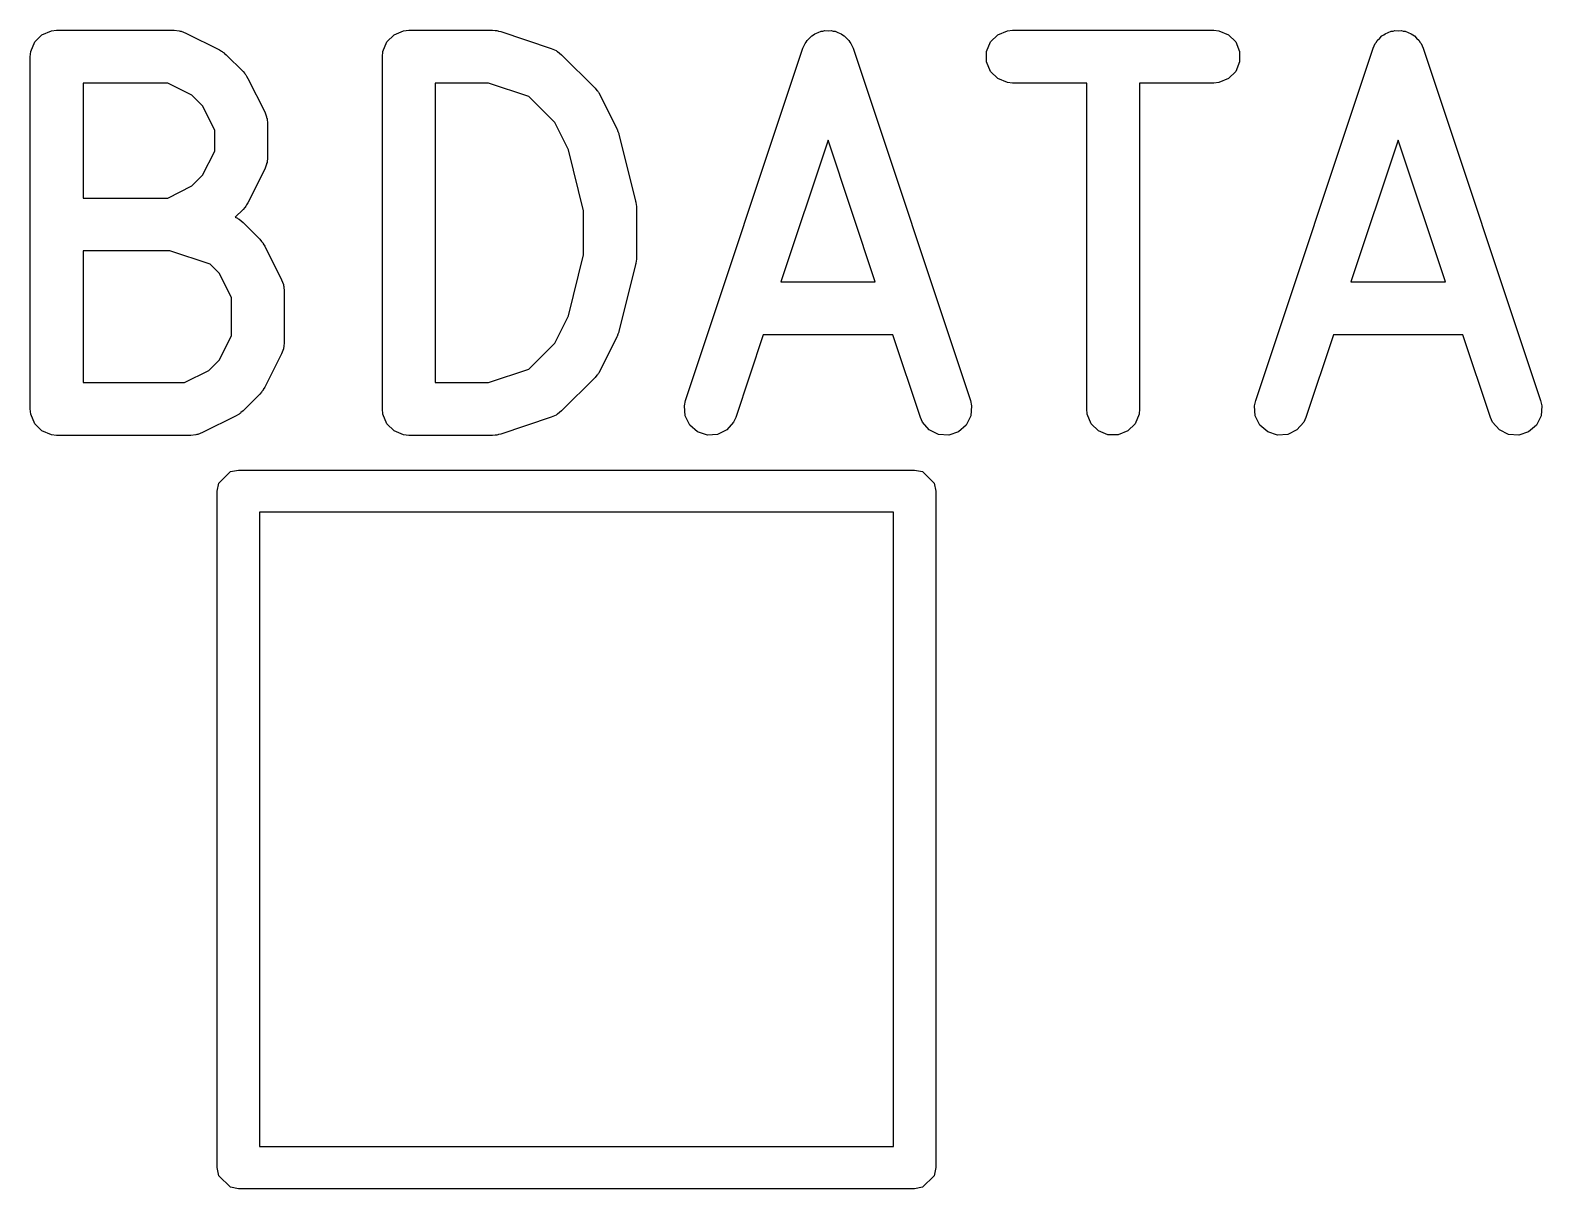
# Model space of a CAD drawing. Extents: x 19.8 to 98.9, y -129.1 to -67.1.
# Drawn here: x 35.699 to 39.991, y -96.27 to -92.982 of the extents above; entities that cross this region are included whole.
import ezdxf

# ---------------------------------------------------------------- set-up
doc = ezdxf.new("R2010")
doc.units = 0
doc.layers.add('BLACK', color=7, linetype='CONTINUOUS')

msp = doc.modelspace()

# ---------------------------------------------------------------- linework, layer by layer
at = {"layer": 'BLACK', "linetype": 'CONTINUOUS'}
for p, q in [((35.711449, -93.015151), (35.732141, -92.994459)), ((35.732141, -92.994459), (35.759177, -92.98326)), ((35.759177, -92.98326), (35.773809, -92.981819)), ((35.773809, -92.981819), (36.107142, -92.981819)), ((36.107142, -92.981819), (36.121774, -92.98326)), ((36.121774, -92.98326), (36.124263, -92.984291)), ((36.124263, -92.984291), (36.126951, -92.984482)), ((36.126951, -92.984482), (36.140683, -92.989737)), ((36.140683, -92.989737), (36.235921, -93.037356)), ((36.711449, -93.015151), (36.732141, -92.994459)), ((36.732141, -92.994459), (36.759177, -92.98326)), ((36.759177, -92.98326), (36.773809, -92.981819)), ((36.773809, -92.981819), (37.011904, -92.981819)), ((37.011904, -92.981819), (37.019309, -92.982548)), ((37.019309, -92.982548), (37.021284, -92.982408)), ((37.021284, -92.982408), (37.023881, -92.982998)), ((37.023881, -92.982998), (37.026536, -92.98326)), ((37.026536, -92.98326), (37.028367, -92.984018)), ((37.028367, -92.984018), (37.035621, -92.985668)), ((37.035621, -92.985668), (37.178478, -93.033287)), ((37.902638, -93.015629), (37.905035, -93.010836)), ((37.905035, -93.010836), (37.912143, -93.00467)), ((37.912143, -93.00467), (37.918302, -92.99757)), ((37.918302, -92.99757), (37.923091, -92.995175)), ((37.923091, -92.995175), (37.927142, -92.991662)), ((37.927142, -92.991662), (37.936067, -92.988687)), ((37.936067, -92.988687), (37.944475, -92.984483)), ((37.944475, -92.984483), (37.949819, -92.984103)), ((37.949819, -92.984103), (37.954905, -92.982408)), ((37.954905, -92.982408), (37.964285, -92.983074)), ((37.964285, -92.983074), (37.973665, -92.982408)), ((37.973665, -92.982408), (37.97875, -92.984103)), ((37.97875, -92.984103), (37.984095, -92.984483)), ((37.984095, -92.984483), (37.992505, -92.988688)), ((37.992505, -92.988688), (38.001427, -92.991662)), ((38.001427, -92.991662), (38.005474, -92.995172)), ((38.005474, -92.995172), (38.010268, -92.997569)), ((38.010268, -92.997569), (38.016431, -93.004674)), ((38.016431, -93.004674), (38.023535, -93.010836)), ((38.023535, -93.010836), (38.02593, -93.015627)), ((38.425735, -93.015151), (38.446427, -92.994459)), ((38.446427, -92.994459), (38.473463, -92.98326)), ((38.473463, -92.98326), (38.488095, -92.981819)), ((38.488095, -92.981819), (39.059523, -92.981819)), ((39.059523, -92.981819), (39.074155, -92.98326)), ((39.074155, -92.98326), (39.101191, -92.994459)), ((39.101191, -92.994459), (39.121883, -93.015151)), ((39.521686, -93.015629), (39.524083, -93.010836)), ((39.524083, -93.010836), (39.531191, -93.00467)), ((39.531191, -93.00467), (39.53735, -92.99757)), ((39.53735, -92.99757), (39.542139, -92.995175)), ((39.542139, -92.995175), (39.54619, -92.991662)), ((39.54619, -92.991662), (39.555115, -92.988687)), ((39.555115, -92.988687), (39.563523, -92.984483)), ((39.563523, -92.984483), (39.568867, -92.984103)), ((39.568867, -92.984103), (39.573953, -92.982408)), ((39.573953, -92.982408), (39.583333, -92.983074)), ((39.583333, -92.983074), (39.592713, -92.982408)), ((39.592713, -92.982408), (39.597798, -92.984103)), ((39.597798, -92.984103), (39.603143, -92.984483)), ((39.603143, -92.984483), (39.611553, -92.988688)), ((39.611553, -92.988688), (39.620475, -92.991662)), ((39.620475, -92.991662), (39.624522, -92.995172)), ((39.624522, -92.995172), (39.629316, -92.997569)), ((39.629316, -92.997569), (39.635479, -93.004674)), ((39.635479, -93.004674), (39.642583, -93.010836)), ((39.642583, -93.010836), (39.644978, -93.015627)), ((35.698809, -93.056819), (35.70025, -93.042187)), ((35.70025, -93.042187), (35.711449, -93.015151)), ((36.235921, -93.037356), (36.24222, -93.04132)), ((36.24222, -93.04132), (36.244048, -93.042078)), ((36.244048, -93.042078), (36.246104, -93.043766)), ((36.246104, -93.043766), (36.248364, -93.045188)), ((36.248364, -93.045188), (36.249663, -93.046686)), ((36.249663, -93.046686), (36.255413, -93.051405)), ((36.255413, -93.051405), (36.303032, -93.099024)), ((36.698809, -93.056819), (36.70025, -93.042187)), ((36.70025, -93.042187), (36.711449, -93.015151)), ((37.178478, -93.033287), (37.191903, -93.039281)), ((37.191903, -93.039281), (37.193938, -93.041046)), ((37.193938, -93.041046), (37.196429, -93.042078)), ((37.196429, -93.042078), (37.207794, -93.051405)), ((37.207794, -93.051405), (37.303032, -93.146643)), ((37.559801, -94.033102), (37.893134, -93.033102)), ((37.893134, -93.033102), (37.899128, -93.019677)), ((37.899128, -93.019677), (37.902638, -93.015629)), ((38.02593, -93.015627), (38.029442, -93.019676)), ((38.029442, -93.019676), (38.035436, -93.033102)), ((38.035436, -93.033102), (38.368769, -94.033102)), ((38.414536, -93.042187), (38.425735, -93.015151)), ((38.414536, -93.071451), (38.414536, -93.042187)), ((39.121883, -93.015151), (39.133082, -93.042187)), ((39.133082, -93.042187), (39.133082, -93.071451)), ((39.178849, -94.033102), (39.512182, -93.033102)), ((39.512182, -93.033102), (39.518176, -93.019677)), ((39.518176, -93.019677), (39.521686, -93.015629)), ((39.644978, -93.015627), (39.64849, -93.019676)), ((39.64849, -93.019676), (39.654484, -93.033102)), ((39.654484, -93.033102), (39.987817, -94.033102)), ((35.698809, -94.056819), (35.698809, -93.056819)), ((36.303032, -93.099024), (36.30775, -93.104773)), ((36.698809, -94.056819), (36.698809, -93.056819)), ((38.425735, -93.098487), (38.414536, -93.071451)), ((38.446427, -93.119179), (38.425735, -93.098487)), ((39.121883, -93.098487), (39.101191, -93.119179)), ((39.133082, -93.071451), (39.121883, -93.098487)), ((36.089437, -93.131819), (35.848809, -93.131819)), ((35.848809, -93.131819), (35.848809, -93.458009)), ((36.157953, -93.166077), (36.089437, -93.131819)), ((36.30775, -93.104773), (36.309249, -93.106073)), ((36.309249, -93.106073), (36.31067, -93.108332)), ((36.31067, -93.108332), (36.312359, -93.110389)), ((36.312359, -93.110389), (36.313116, -93.112216)), ((36.313116, -93.112216), (36.317081, -93.118516)), ((36.317081, -93.118516), (36.3647, -93.213754)), ((36.999734, -93.131819), (36.848809, -93.131819)), ((36.848809, -93.131819), (36.848809, -93.981819)), ((37.114247, -93.16999), (36.999734, -93.131819)), ((38.473463, -93.130378), (38.446427, -93.119179)), ((38.488095, -93.131819), (38.473463, -93.130378)), ((38.698809, -93.131819), (38.488095, -93.131819)), ((38.698809, -94.056819), (38.698809, -93.131819)), ((39.059523, -93.131819), (38.848809, -93.131819)), ((38.848809, -93.131819), (38.848809, -94.056819)), ((39.074155, -93.130378), (39.059523, -93.131819)), ((39.101191, -93.119179), (39.074155, -93.130378)), ((36.18836, -93.196484), (36.157953, -93.166077)), ((37.18836, -93.244103), (37.114247, -93.16999)), ((37.303032, -93.146643), (37.307752, -93.152393)), ((37.307752, -93.152393), (37.309249, -93.153692)), ((37.309249, -93.153692), (37.310668, -93.155946)), ((37.310668, -93.155946), (37.31236, -93.158008)), ((37.31236, -93.158008), (37.313118, -93.15984)), ((37.313118, -93.15984), (37.317081, -93.166135)), ((37.317081, -93.166135), (37.3647, -93.261373)), ((36.222618, -93.265), (36.18836, -93.196484)), ((36.3647, -93.213754), (36.369955, -93.227485)), ((36.369955, -93.227485), (36.370146, -93.230174)), ((36.222618, -93.324828), (36.222618, -93.265)), ((36.370146, -93.230174), (36.371177, -93.232663)), ((36.371177, -93.232663), (36.372618, -93.247295)), ((36.372618, -93.247295), (36.372618, -93.342533)), ((37.226853, -93.32109), (37.18836, -93.244103)), ((37.3647, -93.261373), (37.365109, -93.262442)), ((37.365109, -93.262442), (37.365432, -93.262878)), ((37.365432, -93.262878), (37.367624, -93.269014)), ((37.367624, -93.269014), (37.369955, -93.275104)), ((37.369955, -93.275104), (37.369993, -93.275644)), ((37.369993, -93.275644), (37.370379, -93.276724)), ((37.370379, -93.276724), (37.417998, -93.4672)), ((37.964285, -93.293989), (37.830247, -93.696104)), ((38.098323, -93.696104), (37.964285, -93.293989)), ((39.583333, -93.293989), (39.449295, -93.696104)), ((39.717371, -93.696104), (39.583333, -93.293989)), ((36.18836, -93.393344), (36.222618, -93.324828)), ((36.372618, -93.342533), (36.371177, -93.357165)), ((37.270237, -93.494624), (37.226853, -93.32109)), ((36.157953, -93.423751), (36.18836, -93.393344)), ((36.3647, -93.376074), (36.317081, -93.471312)), ((36.369955, -93.362343), (36.3647, -93.376074)), ((36.370146, -93.359653), (36.369955, -93.362343)), ((36.371177, -93.357165), (36.370146, -93.359653)), ((36.089437, -93.458009), (36.157953, -93.423751)), ((35.848809, -93.458009), (36.089437, -93.458009)), ((36.30775, -93.485054), (36.303032, -93.490804)), ((36.309249, -93.483755), (36.30775, -93.485054)), ((36.31067, -93.481495), (36.309249, -93.483755)), ((36.312359, -93.479439), (36.31067, -93.481495)), ((36.313116, -93.477611), (36.312359, -93.479439)), ((36.317081, -93.471312), (36.313116, -93.477611)), ((37.417998, -93.4672), (37.418373, -93.469736)), ((37.418373, -93.469736), (37.418796, -93.470758)), ((37.418796, -93.470758), (37.419338, -93.47627)), ((37.419338, -93.47627), (37.420148, -93.481744)), ((37.420148, -93.481744), (37.419985, -93.482836)), ((37.419985, -93.482836), (37.420237, -93.48539)), ((37.420237, -93.48539), (37.420237, -93.628247)), ((36.303032, -93.490804), (36.281073, -93.512762)), ((36.281073, -93.512762), (36.287141, -93.515471)), ((36.287141, -93.515471), (36.289176, -93.517236)), ((36.289176, -93.517236), (36.291667, -93.518268)), ((36.291667, -93.518268), (36.303032, -93.527595)), ((36.303032, -93.527595), (36.350651, -93.575214)), ((37.270237, -93.619013), (37.270237, -93.494624)), ((36.094972, -93.608009), (35.848809, -93.608009)), ((35.848809, -93.608009), (35.848809, -93.981819)), ((36.209485, -93.64618), (36.094972, -93.608009)), ((36.350651, -93.575214), (36.355369, -93.580963)), ((36.355369, -93.580963), (36.356868, -93.582263)), ((36.356868, -93.582263), (36.358289, -93.584522)), ((36.358289, -93.584522), (36.359978, -93.586579)), ((36.359978, -93.586579), (36.360735, -93.588406)), ((36.360735, -93.588406), (36.3647, -93.594706)), ((36.3647, -93.594706), (36.412319, -93.689944)), ((36.235979, -93.672674), (36.209485, -93.64618)), ((37.226853, -93.792547), (37.270237, -93.619013)), ((37.417998, -93.646437), (37.370379, -93.836913)), ((37.418373, -93.6439), (37.417998, -93.646437)), ((37.418796, -93.642879), (37.418373, -93.6439)), ((37.419338, -93.637366), (37.418796, -93.642879)), ((37.420148, -93.631893), (37.419338, -93.637366)), ((37.420237, -93.628247), (37.419985, -93.6308)), ((37.419985, -93.6308), (37.420148, -93.631893)), ((36.270237, -93.74119), (36.235979, -93.672674)), ((36.412319, -93.689944), (36.417574, -93.703675)), ((37.830247, -93.696104), (38.098323, -93.696104)), ((39.449295, -93.696104), (39.717371, -93.696104)), ((36.270237, -93.848637), (36.270237, -93.74119)), ((36.417574, -93.703675), (36.417765, -93.706364)), ((36.417765, -93.706364), (36.418796, -93.708853)), ((36.418796, -93.708853), (36.420237, -93.723485)), ((36.420237, -93.723485), (36.420237, -93.866342)), ((37.188359, -93.869534), (37.226853, -93.792547)), ((36.235978, -93.917153), (36.270237, -93.848637)), ((36.420237, -93.866342), (36.418796, -93.880974)), ((37.114247, -93.943647), (37.188359, -93.869534)), ((37.3647, -93.852264), (37.317081, -93.947502)), ((37.365109, -93.851194), (37.3647, -93.852264)), ((37.365432, -93.850759), (37.365109, -93.851194)), ((37.367624, -93.844622), (37.365432, -93.850759)), ((37.369955, -93.838533), (37.367624, -93.844622)), ((37.369993, -93.837992), (37.369955, -93.838533)), ((37.370379, -93.836913), (37.369993, -93.837992)), ((37.780247, -93.846104), (37.702103, -94.080536)), ((38.148323, -93.846104), (37.780247, -93.846104)), ((38.226467, -94.080536), (38.148323, -93.846104)), ((39.399295, -93.846104), (39.321151, -94.080536)), ((39.767371, -93.846104), (39.399295, -93.846104)), ((39.845515, -94.080536), (39.767371, -93.846104)), ((36.412319, -93.899883), (36.3647, -93.995121)), ((36.417574, -93.886152), (36.412319, -93.899883)), ((36.417765, -93.883462), (36.417574, -93.886152)), ((36.418796, -93.880974), (36.417765, -93.883462)), ((36.137056, -93.981819), (36.205571, -93.947561)), ((36.205571, -93.947561), (36.235978, -93.917153)), ((36.999734, -93.981819), (37.114247, -93.943647)), ((37.31067, -93.957686), (37.309249, -93.959945)), ((37.31236, -93.955628), (37.31067, -93.957686)), ((37.313117, -93.953798), (37.31236, -93.955628)), ((37.317081, -93.947502), (37.313117, -93.953798)), ((35.848809, -93.981819), (36.137056, -93.981819)), ((36.3647, -93.995121), (36.360736, -94.001417)), ((36.848809, -93.981819), (36.999734, -93.981819)), ((37.303033, -93.966993), (37.207794, -94.062233)), ((37.30775, -93.961244), (37.303033, -93.966993)), ((37.309249, -93.959945), (37.30775, -93.961244)), ((36.350651, -94.014613), (36.303033, -94.062232)), ((36.355369, -94.008863), (36.350651, -94.014613)), ((36.356868, -94.007564), (36.355369, -94.008863)), ((36.358289, -94.005305), (36.356868, -94.007564)), ((36.359979, -94.003247), (36.358289, -94.005305)), ((36.360736, -94.001417), (36.359979, -94.003247)), ((37.556541, -94.047439), (37.559801, -94.033102)), ((38.368769, -94.033102), (38.372029, -94.047438)), ((39.175589, -94.047439), (39.178849, -94.033102)), ((39.987817, -94.033102), (39.991077, -94.047438)), ((35.70025, -94.071451), (35.698809, -94.056819)), ((35.711449, -94.098487), (35.70025, -94.071451)), ((36.28354, -94.076282), (36.188302, -94.123901)), ((36.289839, -94.072317), (36.28354, -94.076282)), ((36.291667, -94.07156), (36.289839, -94.072317)), ((36.293723, -94.069872), (36.291667, -94.07156)), ((36.295983, -94.06845), (36.293723, -94.069872)), ((36.297283, -94.06695), (36.295983, -94.06845)), ((36.303033, -94.062232), (36.297283, -94.06695)), ((36.70025, -94.071451), (36.698809, -94.056819)), ((36.711449, -94.098487), (36.70025, -94.071451)), ((37.178478, -94.080351), (37.035621, -94.12797)), ((37.191903, -94.074357), (37.178478, -94.080351)), ((37.193938, -94.072591), (37.191903, -94.074357)), ((37.196429, -94.07156), (37.193938, -94.072591)), ((37.207794, -94.062233), (37.196429, -94.07156)), ((37.558616, -94.076629), (37.556541, -94.047439)), ((37.571702, -94.102802), (37.558616, -94.076629)), ((37.702103, -94.080536), (37.696109, -94.093962)), ((38.232461, -94.093961), (38.226467, -94.080536)), ((38.369954, -94.076628), (38.356868, -94.102802)), ((38.372029, -94.047438), (38.369954, -94.076628)), ((38.70025, -94.071451), (38.698809, -94.056819)), ((38.711449, -94.098487), (38.70025, -94.071451)), ((38.847368, -94.071451), (38.836169, -94.098487)), ((38.848809, -94.056819), (38.847368, -94.071451)), ((39.177664, -94.076629), (39.175589, -94.047439)), ((39.19075, -94.102802), (39.177664, -94.076629)), ((39.321151, -94.080536), (39.315157, -94.093962)), ((39.851509, -94.093961), (39.845515, -94.080536)), ((39.989002, -94.076628), (39.975916, -94.102802)), ((39.991077, -94.047438), (39.989002, -94.076628)), ((35.732141, -94.119179), (35.711449, -94.098487)), ((35.759177, -94.130378), (35.732141, -94.119179)), ((36.171882, -94.129346), (36.169393, -94.130378)), ((36.17457, -94.129156), (36.171882, -94.129346)), ((36.188302, -94.123901), (36.17457, -94.129156)), ((36.732141, -94.119179), (36.711449, -94.098487)), ((36.759177, -94.130378), (36.732141, -94.119179)), ((37.035621, -94.12797), (37.028367, -94.129619)), ((37.593809, -94.121976), (37.571702, -94.102802)), ((37.621572, -94.13123), (37.593809, -94.121976)), ((37.650762, -94.129155), (37.621572, -94.13123)), ((37.676935, -94.116069), (37.650762, -94.129155)), ((37.696109, -94.093962), (37.676935, -94.116069)), ((38.251635, -94.116068), (38.232461, -94.093961)), ((38.277808, -94.129155), (38.251635, -94.116068)), ((38.306998, -94.13123), (38.277808, -94.129155)), ((38.33476, -94.121976), (38.306998, -94.13123)), ((38.356868, -94.102802), (38.33476, -94.121976)), ((38.732141, -94.119179), (38.711449, -94.098487)), ((38.759177, -94.130378), (38.732141, -94.119179)), ((38.815477, -94.119179), (38.788441, -94.130378)), ((38.836169, -94.098487), (38.815477, -94.119179)), ((39.212857, -94.121976), (39.19075, -94.102802)), ((39.24062, -94.13123), (39.212857, -94.121976)), ((39.26981, -94.129155), (39.24062, -94.13123)), ((39.295983, -94.116069), (39.26981, -94.129155)), ((39.315157, -94.093962), (39.295983, -94.116069)), ((39.870683, -94.116068), (39.851509, -94.093961)), ((39.896856, -94.129155), (39.870683, -94.116068)), ((39.926046, -94.13123), (39.896856, -94.129155)), ((39.953808, -94.121976), (39.926046, -94.13123)), ((39.975916, -94.102802), (39.953808, -94.121976)), ((35.773809, -94.131819), (35.759177, -94.130378)), ((36.154761, -94.131819), (35.773809, -94.131819)), ((36.169393, -94.130378), (36.154761, -94.131819)), ((36.773809, -94.131819), (36.759177, -94.130378)), ((37.011904, -94.131819), (36.773809, -94.131819)), ((37.019309, -94.131089), (37.011904, -94.131819)), ((37.021284, -94.13123), (37.019309, -94.131089)), ((37.023881, -94.130639), (37.021284, -94.13123)), ((37.026536, -94.130378), (37.023881, -94.130639)), ((37.028367, -94.129619), (37.026536, -94.130378)), ((38.788441, -94.130378), (38.759177, -94.130378)), ((36.234567, -94.267039), (36.267039, -94.234567)), ((36.267039, -94.234567), (36.29, -94.23)), ((36.29, -94.23), (38.21, -94.23)), ((38.21, -94.23), (38.232961, -94.234567)), ((38.232961, -94.234567), (38.265433, -94.267039)), ((36.23, -94.29), (36.234567, -94.267039)), ((36.23, -96.21), (36.23, -94.29)), ((38.265433, -94.267039), (38.27, -94.29)), ((38.27, -94.29), (38.27, -96.21)), ((36.35, -94.35), (36.35, -96.15)), ((38.15, -94.35), (36.35, -94.35)), ((38.15, -96.15), (38.15, -94.35)), ((36.35, -96.15), (38.15, -96.15)), ((36.234567, -96.232961), (36.23, -96.21)), ((38.27, -96.21), (38.265433, -96.232961)), ((36.267039, -96.265433), (36.234567, -96.232961)), ((36.29, -96.27), (36.267039, -96.265433)), ((38.21, -96.27), (36.29, -96.27)), ((38.232961, -96.265433), (38.21, -96.27)), ((38.265433, -96.232961), (38.232961, -96.265433))]:
    msp.add_line(p, q, dxfattribs=at)

doc.saveas('drawing.dxf')
